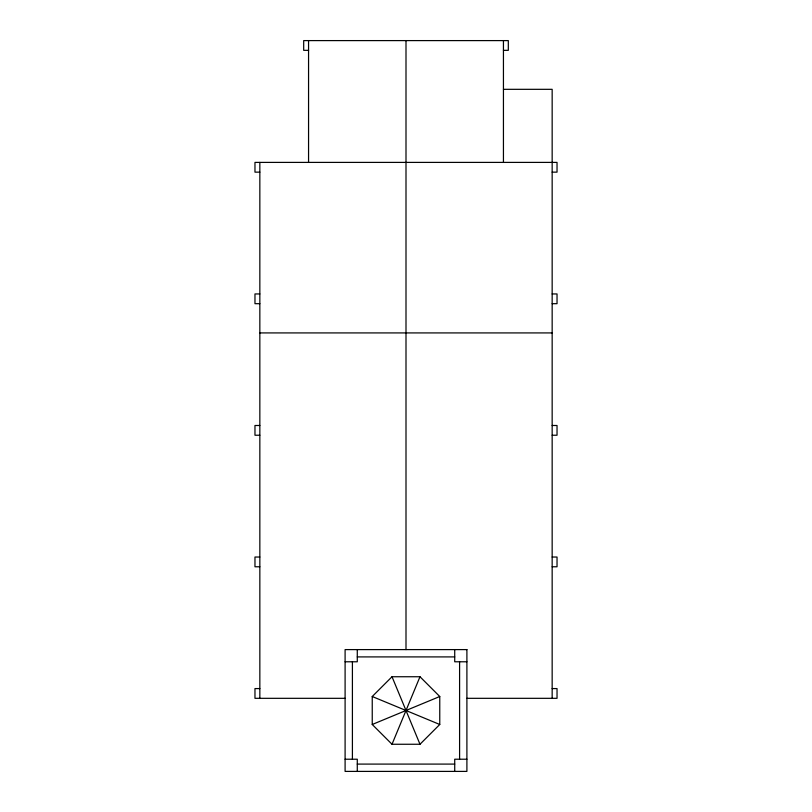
<?xml version="1.0" encoding="UTF-8"?>
<svg xmlns="http://www.w3.org/2000/svg" width="812" height="812" viewBox="0 0 812 812"><rect width="100%" height="100%" fill="white"/><g stroke="black" fill="none" stroke-linecap="round" stroke-linejoin="round"><path stroke-width="1.22" d="M392.013 744.259L419.987 676.741L392.013 676.741L372.241 696.513L372.241 724.487L392.013 744.259L419.987 744.259L439.759 724.487L439.759 696.513L419.987 676.741M372.241 724.487L439.759 696.513M308.56 50.344L303.688 50.344L303.688 40.6L508.312 40.6L508.312 50.344L503.44 50.344M503.44 89.32L552.16 89.32L552.16 698.32M259.84 172.144L254.968 172.144L254.968 162.4L557.032 162.4L557.032 172.144L552.16 172.144M259.84 293.944L254.968 293.944L254.968 303.688L259.84 303.688M552.16 293.944L557.032 293.944L557.032 303.688L552.16 303.688M259.84 332.92L552.16 332.92M259.84 425.488L254.968 425.488L254.968 435.232L259.84 435.232M552.16 425.488L557.032 425.488L557.032 435.232L552.16 435.232M259.84 557.032L254.968 557.032L254.968 566.776L259.84 566.776M552.16 557.032L557.032 557.032L557.032 566.776L552.16 566.776M357.28 656.908L454.72 656.908M345.1 661.78L357.28 661.78L357.28 649.6M466.9 661.78L454.72 661.78L454.72 649.6M259.84 688.576L254.968 688.576L254.968 698.32L345.1 698.32M552.16 688.576L557.032 688.576L557.032 698.32L466.9 698.32M345.1 759.22L357.28 759.22L357.28 771.4M466.9 759.22L454.72 759.22L454.72 771.4M357.28 764.092L454.72 764.092M372.241 696.513L439.759 724.487M392.013 676.741L419.987 744.259M503.44 40.6L503.44 162.4M459.592 661.78L459.592 759.22M406 40.6L406 649.6M352.408 661.78L352.408 759.22M308.56 40.6L308.56 162.4M259.84 162.4L259.84 698.32M466.9 649.6L345.1 649.6L345.1 771.4L466.9 771.4L466.9 649.6"/></g></svg>
